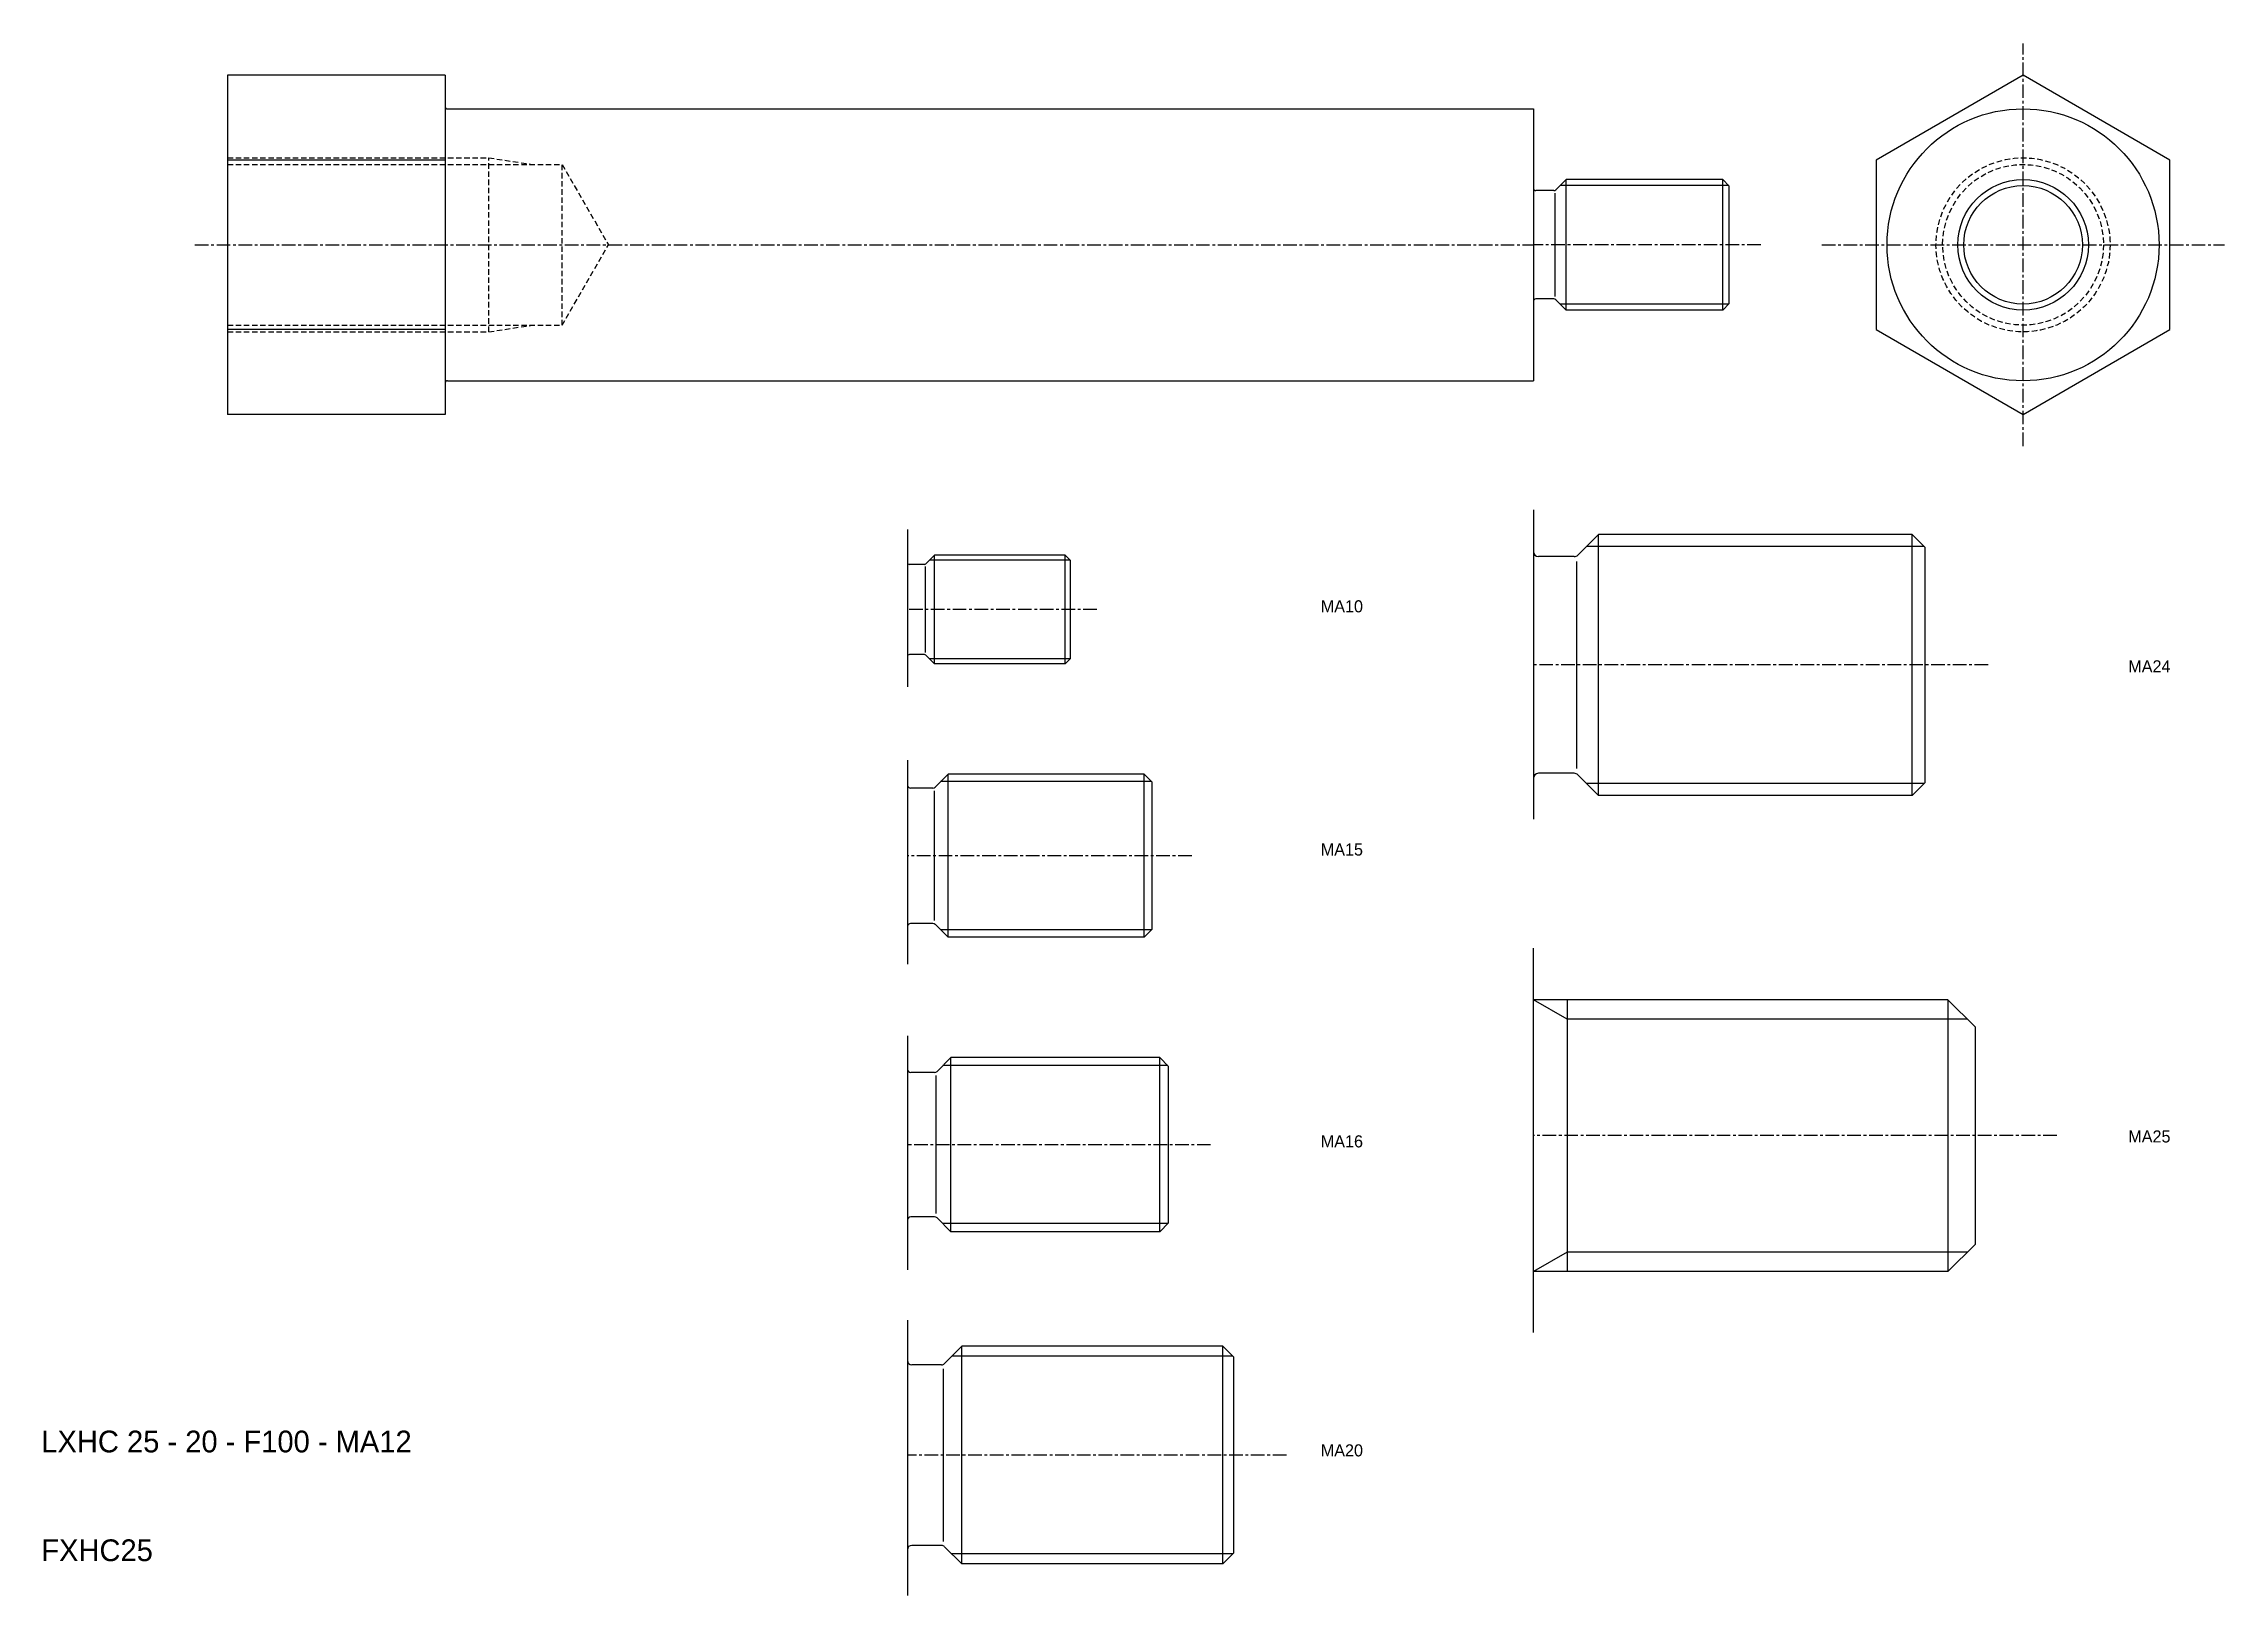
# Model space of a CAD drawing. Extents: x 41 to 241, y -73 to 70.
import ezdxf

# ---------------------------------------------------------------- set-up
doc = ezdxf.new("R2010")
doc.units = 0
doc.linetypes.add('CENTER', pattern=[2, 1.25, -0.25, 0.25, -0.25])
doc.linetypes.add('DASHED', pattern=[0.75, 0.5, -0.25])
doc.layers.get('0').update_dxf_attribs({"linetype": 'CONTINUOUS'})
doc.layers.add('CENTER', color=1, linetype='CENTER')

msp = doc.modelspace()

# ---------------------------------------------------------------- linework, layer by layer
at = {"color": 7, "linetype": 'CONTINUOUS'}
for p, q in [((57.56, 67.05), (57.56, 35.87)), ((77.56, 67.05), (57.56, 67.05)), ((77.56, 67.05), (77.56, 64.16)), ((77.56, 64.16), (77.56, 38.76)), ((77.76, 63.96), (177.56, 63.96)), ((177.56, 63.96), (177.56, 38.96)), ((77.56, 59.25), (57.56, 59.25)), ((179.44, 56.44), (177.8, 56.44)), ((179.53, 56.22), (179.53, 46.7)), ((180.56, 57.46), (179.61, 56.51)), ((194.96, 57.46), (180.56, 57.46)), ((180.56, 45.46), (180.56, 57.46)), ((194.96, 45.46), (194.96, 57.46)), ((195.56, 56.86), (194.96, 57.46)), ((195.56, 46.06), (195.56, 56.86)), ((179.44, 46.48), (177.8, 46.48)), ((180.56, 45.46), (179.61, 46.41)), ((194.96, 45.46), (180.56, 45.46)), ((195.56, 46.06), (194.96, 45.46)), ((77.56, 43.67), (57.56, 43.67)), ((77.56, 38.76), (77.56, 35.87)), ((77.76, 38.96), (177.56, 38.96)), ((77.56, 35.87), (57.56, 35.87)), ((177.56, 27.09), (177.56, -1.35)), ((120.03, 25.29), (120.03, 10.82)), ((183.56, 24.83), (181.66, 22.93)), ((183.56, 0.83), (183.56, 24.83)), ((212.36, 24.83), (183.56, 24.83)), ((213.56, 23.63), (212.36, 24.83)), ((212.36, 0.83), (212.36, 24.83)), ((121.6, 22.08), (120.23, 22.08)), ((122.53, 22.93), (121.74, 22.14)), ((122.53, 12.93), (122.53, 22.93)), ((134.53, 22.93), (122.53, 22.93)), ((135.03, 22.43), (134.53, 22.93)), ((134.53, 12.93), (134.53, 22.93)), ((135.03, 13.43), (135.03, 22.43)), ((181.32, 22.79), (178.04, 22.79)), ((181.51, 22.34), (181.51, 3.31)), ((213.56, 2.03), (213.56, 23.63)), ((121.68, 21.9), (121.68, 13.97)), ((121.6, 13.78), (120.23, 13.78)), ((122.53, 12.93), (121.74, 13.72)), ((134.53, 12.93), (122.53, 12.93)), ((135.03, 13.43), (134.53, 12.93)), ((120.03, 4.08), (120.03, -14.67)), ((123.78, 2.8), (122.59, 1.61)), ((123.78, -12.2), (123.78, 2.8)), ((141.78, 2.8), (123.78, 2.8)), ((142.53, 2.05), (141.78, 2.8)), ((141.78, -12.2), (141.78, 2.8)), ((142.53, -11.45), (142.53, 2.05)), ((181.32, 2.87), (178.04, 2.87)), ((183.56, 0.83), (181.66, 2.73)), ((213.56, 2.03), (212.36, 0.83)), ((122.38, 1.52), (120.33, 1.52)), ((122.5, 1.25), (122.5, -10.65)), ((212.36, 0.83), (183.56, 0.83)), ((122.38, -10.93), (120.33, -10.93)), ((123.78, -12.2), (122.59, -11.01)), ((142.53, -11.45), (141.78, -12.2)), ((141.78, -12.2), (123.78, -12.2)), ((177.56, -48.54), (177.56, -13.19)), ((215.66, -17.94), (177.56, -17.94)), ((180.66, -17.94), (180.66, -42.94)), ((218.16, -20.44), (215.66, -17.94)), ((215.66, -17.94), (215.66, -42.94)), ((120.03, -21.25), (120.03, -42.78)), ((218.16, -20.44), (218.16, -40.44)), ((124.03, -23.27), (122.77, -24.53)), ((124.03, -39.27), (124.03, -23.27)), ((143.23, -23.27), (124.03, -23.27)), ((144.03, -24.07), (143.23, -23.27)), ((143.23, -39.27), (143.23, -23.27)), ((122.54, -24.63), (120.35, -24.63)), ((122.66, -24.92), (122.66, -37.61)), ((144.03, -38.47), (144.03, -24.07)), ((122.54, -37.91), (120.35, -37.91)), ((124.03, -39.27), (122.77, -38)), ((143.23, -39.27), (124.03, -39.27)), ((144.03, -38.47), (143.23, -39.27)), ((218.16, -40.44), (215.66, -42.94)), ((215.66, -42.94), (177.56, -42.94)), ((120.03, -47.39), (120.03, -72.71)), ((125.03, -49.81), (123.45, -51.39)), ((125.03, -69.81), (125.03, -49.81)), ((149.03, -49.81), (125.03, -49.81)), ((150.03, -50.81), (149.03, -49.81)), ((149.03, -69.81), (149.03, -49.81)), ((123.17, -51.51), (120.43, -51.51)), ((123.32, -51.88), (123.32, -67.74)), ((150.03, -68.81), (150.03, -50.81)), ((123.17, -68.11), (120.43, -68.11)), ((125.03, -69.81), (123.45, -68.23)), ((149.03, -69.81), (125.03, -69.81)), ((150.03, -68.81), (149.03, -69.81))]:
    msp.add_line(p, q, dxfattribs=at)
at = {"color": 3, "linetype": 'DASHED'}
for p, q in [((57.56, 59.46), (81.56, 59.46)), ((57.56, 58.85), (88.3, 58.85)), ((81.56, 43.46), (81.56, 59.46)), ((81.56, 59.46), (85.56, 58.85)), ((88.3, 44.07), (88.3, 58.85)), ((88.3, 58.85), (92.56, 51.46)), ((88.3, 44.07), (92.56, 51.46)), ((57.56, 44.07), (88.3, 44.07)), ((57.56, 43.46), (81.56, 43.46)), ((81.56, 43.46), (85.56, 44.07))]:
    msp.add_line(p, q, dxfattribs=at)
at = {"color": 3, "linetype": 'CONTINUOUS'}
for p, q in [((195.51, 56.91), (180.01, 56.91)), ((195.51, 46.01), (180.01, 46.01)), ((134.99, 22.47), (122.07, 22.47)), ((213.47, 23.72), (182.46, 23.72)), ((134.99, 13.39), (122.07, 13.39)), ((142.47, 2.11), (123.09, 2.11)), ((213.47, 1.93), (182.46, 1.93)), ((142.47, -11.51), (123.09, -11.51)), ((180.66, -19.73), (177.56, -17.94)), ((217.45, -19.73), (180.66, -19.73)), ((143.97, -24), (123.3, -24)), ((143.97, -38.53), (123.3, -38.53)), ((180.66, -41.15), (177.56, -42.94)), ((217.45, -41.15), (180.66, -41.15)), ((149.95, -50.73), (124.11, -50.73)), ((149.95, -68.89), (124.11, -68.89))]:
    msp.add_line(p, q, dxfattribs=at)
at = {"color": 7, "linetype": 'CONTINUOUS'}
msp.add_lwpolyline([(236.06, 59.25), (222.56, 67.05), (209.06, 59.25), (209.06, 43.67), (222.56, 35.87), (236.06, 43.67)], close=True, dxfattribs=at)
for radius in [12.5, 6]:
    msp.add_circle((222.56, 51.46), radius, dxfattribs=at)
at = {"color": 3, "linetype": 'DASHED'}
for radius in [8, 7.39]:
    msp.add_circle((222.56, 51.46), radius, dxfattribs=at)
at = {"color": 3, "linetype": 'CONTINUOUS'}
msp.add_circle((222.56, 51.46), 5.45, dxfattribs=at)
at = {"color": 7, "linetype": 'CONTINUOUS'}
for centre, radius, start, end in [((77.76, 64.16), 0.2, 180, 270), ((177.8, 56.68), 0.24, 180, 270), ((179.44, 56.68), 0.24, 270, 315), ((177.8, 46.24), 0.24, 90, 180), ((179.44, 46.24), 0.24, 45, 90), ((77.76, 38.76), 0.2, 90, 180), ((120.23, 22.28), 0.2, 180, 270), ((121.6, 22.28), 0.2, 270, 315), ((178.04, 23.27), 0.48, 180, 270), ((181.32, 23.27), 0.48, 270, 315), ((120.23, 13.58), 0.2, 90, 180), ((121.6, 13.58), 0.2, 45, 90), ((178.04, 2.39), 0.48, 90, 180), ((181.32, 2.39), 0.48, 45, 90), ((120.33, 1.82), 0.3, 180, 270), ((122.38, 1.82), 0.3, 270, 315), ((120.33, -11.23), 0.3, 90, 180), ((122.38, -11.23), 0.3, 45, 90), ((120.35, -24.31), 0.32, 180, 270), ((122.54, -24.31), 0.32, 270, 315), ((120.35, -38.23), 0.32, 90, 180), ((122.54, -38.23), 0.32, 45, 90), ((120.43, -51.11), 0.4, 180, 270), ((123.17, -51.11), 0.4, 270, 315), ((120.43, -68.51), 0.4, 90, 180), ((123.17, -68.51), 0.4, 45, 90)]:
    msp.add_arc(centre, radius, start, end, dxfattribs=at)
at = {"layer": 'CENTER', "color": 1, "linetype": 'CENTER'}
for p, q in [((222.56, 32.96), (222.56, 69.96)), ((54.56, 51.46), (177.56, 51.46)), ((198.46, 51.46), (177.56, 51.46)), ((204.06, 51.46), (241.06, 51.46)), ((137.45, 17.93), (120.03, 17.93)), ((219.36, 12.83), (177.56, 12.83)), ((146.16, -4.7), (120.03, -4.7)), ((147.9, -31.27), (120.03, -31.27)), ((225.66, -30.44), (177.56, -30.44)), ((154.86, -59.81), (120.03, -59.81))]:
    msp.add_line(p, q, dxfattribs=at)

# ---------------------------------------------------------------- texts
at = {"color": 7, "linetype": 'CONTINUOUS'}
for s, height, p in [('MA10', 1.111, (158.02, 17.67)), ('MA24', 1.111, (232.23, 12.15)), ('MA15', 1.111, (158.02, -4.69)), ('MA25', 1.111, (232.23, -31.07)), ('MA16', 1.111, (158.02, -31.52)), ('LXHC 25 - 20 - F100 - MA12', 2, (40.44, -59.56)), ('MA20', 1.111, (158.02, -59.93)), ('FXHC25', 2, (40.44, -69.56))]:
    msp.add_text(s, height=height, dxfattribs=at).set_placement(p)

doc.saveas('drawing.dxf')
